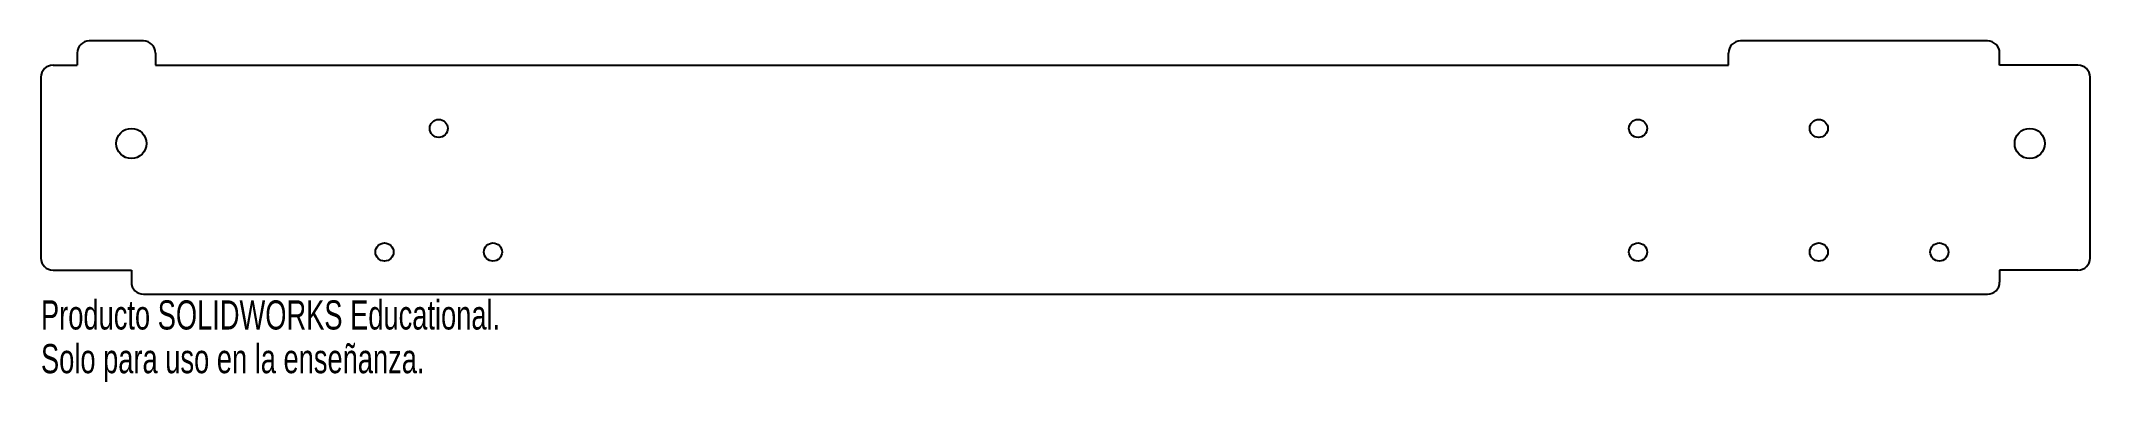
# Model space of a CAD drawing. Header units: millimetres. Extents: x -170 to 170, y -36 to 21.
import ezdxf

# ---------------------------------------------------------------- set-up
doc = ezdxf.new("R2010")
doc.units = ezdxf.units.MM
doc.styles.add('SLDTEXTSTYLE0', font='TXT', dxfattribs={"width": 0.7})

msp = doc.modelspace()

# ---------------------------------------------------------------- linework, layer by layer
at = {"color": 7, "linetype": 'Continuous', "lineweight": 25}
for p, q in [((-153, 21), (-162, 21)), ((153, 21), (112, 21)), ((-164, 19), (-164, 17)), ((-151, 19), (-151, 17)), ((110, 17), (110, 19)), ((155, 17), (155, 19)), ((-170, 15), (-170, -15)), ((-168, 17), (-164, 17)), ((-151, 17), (110, 17)), ((168, 17), (155, 17)), ((170, -15), (170, 15)), ((-168, -17), (-155, -17)), ((-155, -17), (-155, -19)), ((168, -17), (155, -17)), ((155, -17), (155, -19)), ((-153, -21), (153, -21))]:
    msp.add_line(p, q, dxfattribs=at)
for centre, radius in [((-104, 6.5), 1.5), ((95, 6.5), 1.5), ((125, 6.5), 1.5), ((-155, 4), 2.5), ((160, 4), 2.5), ((-113, -14), 1.5), ((-95, -14), 1.5), ((95, -14), 1.5), ((125, -14), 1.5), ((145, -14), 1.5)]:
    msp.add_circle(centre, radius, dxfattribs=at)
for centre, start, end in [((-162, 19), 90, 180), ((-153, 19), 0, 90), ((112, 19), 90, 180), ((153, 19), 0, 90), ((168, 15), 0, 90), ((-168, 15), 90, 180), ((-168, -15), 180, 270), ((168, -15), 270, 0), ((-153, -19), 180, 270), ((153, -19), 270, 0)]:
    msp.add_arc(centre, 2, start, end, dxfattribs=at)

# ---------------------------------------------------------------- texts
at = {"color": 7, "linetype": 'Continuous', "char_height": 4.8336, "attachment_point": 1, "style": 'SLDTEXTSTYLE0'}
for s, insert in [('Producto SOLIDWORKS Educational.', (-170, -22.02)), ('Solo para uso en la enseñanza.', (-170, -29.27))]:
    msp.add_mtext(s, dxfattribs=dict(at, insert=insert))

doc.saveas('drawing.dxf')
